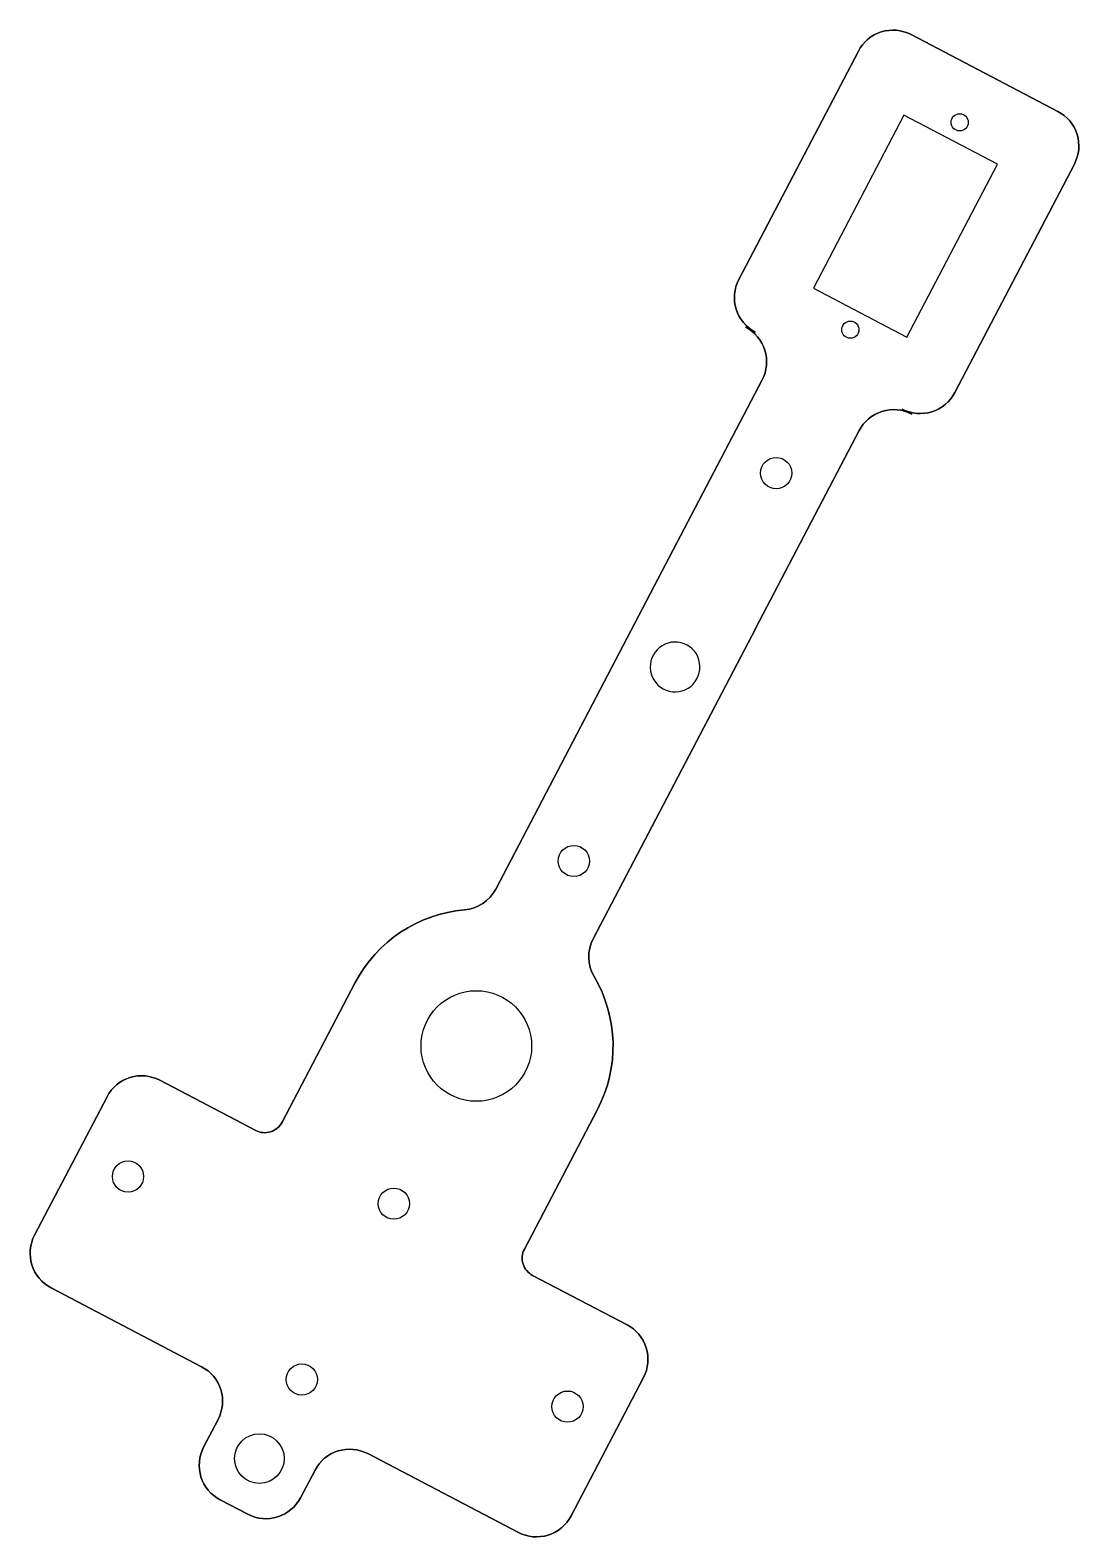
# Model space of a CAD drawing. Header units: millimetres. Extents: x -69 to 65, y -187 to 6.
import ezdxf

# ---------------------------------------------------------------- set-up
doc = ezdxf.new("R2010")
doc.units = ezdxf.units.MM
doc.layers.get('0').update_dxf_attribs({"linetype": 'CONTINUOUS'})

msp = doc.modelspace()

# ---------------------------------------------------------------- linework, layer by layer
for points in [[(-44.63, -182.59, -0.414214), (-46.74, -175.84), (-44.89, -172.3, 0.414214), (-47, -165.55), (-66.27, -155.46, -0.414214), (-68.38, -148.71), (-59.11, -130.99, -0.414214), (-52.36, -128.88), (-40.07, -135.31, 0.414214), (-36.7, -134.26), (-27.34, -116.39, -0.255875), (-13.35, -107.07, 0.255875), (-9.36, -104.41), (11.91, -63.77), (11.91, -63.77), (24.75, -39.24, 0.414214), (22.64, -32.49), (23.87, -33.13, -0.414214), (21.76, -26.39), (37.06, 2.85, -0.414214), (43.81, 4.96), (62.6, -4.87, -0.414214), (64.71, -11.62), (49.41, -40.86, -0.414214), (42.66, -42.97), (43.9, -43.61, 0.414214), (37.15, -45.73), (23.94, -70.98, -0.003738), (23.89, -71.08), (3.12, -110.76, 0.259206), (3.24, -115.62, -0.259206), (3.67, -132.62), (-5.69, -150.49, 0.414214), (-4.63, -153.86), (7.45, -160.18, -0.414214), (9.56, -166.93), (0.29, -184.65, -0.414214), (-6.46, -186.76), (-25.73, -176.68, 0.414214), (-32.48, -178.79), (-34.34, -182.33, -0.414214), (-41.08, -184.44)], [(22.64, -32.49, -0.414214), (24.75, -39.24), (11.91, -63.77), (11.91, -63.77), (-9.36, -104.41, -0.255875), (-13.35, -107.07, 0.255875), (-27.34, -116.39), (-36.7, -134.26, -0.414214), (-40.07, -135.31), (-52.36, -128.88, 0.414214), (-59.11, -130.99), (-68.38, -148.71, 0.414214), (-66.27, -155.46), (-47, -165.55, -0.414214), (-44.89, -172.3), (-46.74, -175.84, 0.414214), (-44.63, -182.59), (-41.08, -184.44, 0.414214), (-34.34, -182.33), (-32.48, -178.79, -0.414214), (-25.73, -176.68), (-6.46, -186.76, 0.414214), (0.29, -184.65), (9.56, -166.93, 0.414214), (7.45, -160.18), (-4.63, -153.86, -0.414214), (-5.69, -150.49), (3.67, -132.62, 0.259206), (3.24, -115.62, -0.259206), (3.12, -110.76), (23.89, -71.08, 0.003738), (23.94, -70.98), (37.15, -45.73, -0.414214), (43.9, -43.61), (42.66, -42.97, 0.414214), (49.41, -40.86), (64.71, -11.62, 0.414214), (62.6, -4.87), (43.81, 4.96, 0.414214), (37.06, 2.85), (21.76, -26.39, 0.414214), (23.87, -33.13)]]:
    msp.add_lwpolyline(points, format="xyb", close=True)
for points in [[(42.89, -5.36), (31.3, -27.51), (43.26, -33.77), (54.85, -11.62)], [(43.26, -33.77), (54.85, -11.62), (42.89, -5.36), (31.3, -27.51)]]:
    msp.add_lwpolyline(points, close=True)
for centre, radius in [((50.03, -6.27), 1.1), ((50.03, -6.27), 1.1), ((36.04, -32.81), 1.1), ((36.04, -32.81), 1.1), ((26.54, -51.16), 2), ((26.54, -51.16), 2), ((0.65, -100.82), 2), ((0.65, -100.82), 2), ((-11.84, -124.5), 7.08), ((-11.84, -124.5), 7.08), ((-56.42, -141.21), 2), ((-56.42, -141.21), 2), ((-22.4, -144.68), 2), ((-22.4, -144.68), 2), ((-34.18, -167.19), 2), ((-34.18, -167.19), 2), ((-0.16, -170.66), 2), ((-0.16, -170.66), 2), ((-39.61, -177.31), 3.18), ((-39.61, -177.31), 3.18)]:
    msp.add_circle(centre, radius)
msp.add_arc((13.6, -75.99), 3.18, 158.4664, 339.1307)
msp.add_ellipse((13.61, -75.96), major_axis=(-0.87, -3.05), ratio=0.999988, start_param=1.473848, end_param=4.627068)

doc.saveas('drawing.dxf')
